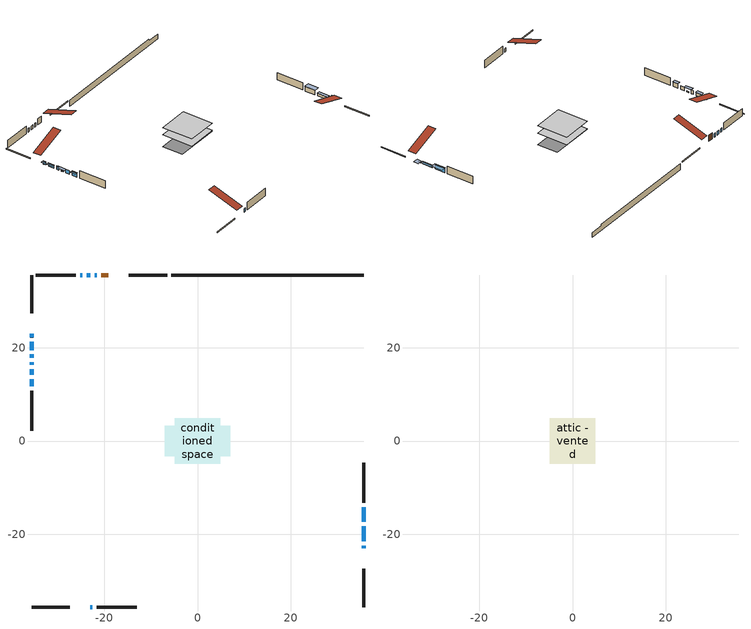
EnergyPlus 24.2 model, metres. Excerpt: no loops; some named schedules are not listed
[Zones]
conditioned space
 floor adiabatic (AdiabaticFloorConstruction): -4.85,-4.85 -4.85,4.85 4.85,4.85 4.85,-4.85 z0.61
 floor foundation (Slab1 construction): -7.04,-3.25 -7.04,3.25 7.04,3.25 7.04,-3.25 z-1.37
 wall outside (RimJoist1 construction): -6.53,35.55 -14.75,35.55 / -35.55,-35.55 -27.33,-35.55 / -35.55,35.55 -35.55,27.33 / 35.55,-35.55 35.55,-27.33 z0.61:0.91
 wall outside (AdiabaticWallConstruction 1): -19.1,35.55 -20.65,35.55 z0.61:2.64
 wall outside (AdiabaticWallConstruction): 35.55,-22.98 35.55,-22.42 / -35.55,16.89 -35.55,16.33 z0.61:0.92; -35.55,22.98 -35.55,22.17 / -35.55,21.24 -35.55,19.46 z0.61:1.58; -22.98,-35.55 -22.5,-35.55 / -21.57,35.55 -22.05,35.55 / -35.55,18.53 -35.55,17.82 / -35.55,15.4 -35.55,14.2 / -22.98,35.55 -23.71,35.55 / -24.63,35.55 -25.16,35.55 z0.61:1.83; 35.55,-21.49 35.55,-18.24 z0.61:1.45; -35.55,13.27 -35.55,11.69 z0.61:2.01; 35.55,-17.31 35.55,-14.14 z0.61:2.03
 wall outside (Wall1 construction): -26.09,35.55 -34.62,35.55 / -21.58,-35.55 -13.04,-35.55 / -35.55,10.76 -35.55,2.23 / 35.55,-13.21 35.55,-4.68 z0.61:3.05
 wall foundation (FoundationWall1 construction): -5.6,35.55,-1.37 -5.6,35.55,0.61 31.44,35.55,0.61 31.44,35.55,0.12 35.55,35.55,0.12 35.55,35.55,-1.37
 window (WindowConstruction 8): 35.55,-22.98 35.55,-22.42 z0.61:0.91
 window (WindowConstruction 6): -35.55,22.98 -35.55,22.17 z0.61:1.58
 window (WindowConstruction 7): -35.55,21.24 -35.55,19.46 z0.61:1.58
 window (WindowConstruction 10): -22.98,-35.55 -22.5,-35.55 z0.61:1.83
 window (WindowConstruction 11): -21.58,35.55 -22.05,35.55 z0.61:1.83
 window (WindowConstruction 12): -35.55,18.53 -35.55,17.82 z0.61:1.83
 window (WindowConstruction 9): -35.55,16.89 -35.55,16.33 z0.61:0.91
 window (WindowConstruction): 35.55,-21.49 35.55,-18.24 z0.61:1.45
 window (WindowConstruction 1): -35.55,15.4 -35.55,14.2 z0.61:1.83
 window (WindowConstruction 2): -35.55,13.27 -35.55,11.69 z0.61:2.01
 window (WindowConstruction 3): -22.98,35.55 -23.71,35.55 z0.61:1.83
 window (WindowConstruction 4): -24.63,35.55 -25.16,35.55 z0.61:1.83
 window (WindowConstruction 5): 35.55,-17.31 35.55,-14.14 z0.61:2.03
 door (Door): -19.1,35.55 -20.65,35.55 z0.61:2.64
 ceiling adiabatic (AdiabaticFloorConstruction): 4.85,-4.85 4.85,4.85 -4.85,4.85 -4.85,-4.85 z0.61
attic - vented
 floor to conditioned space (Floor1 construction Reversed): -4.85,-4.85 -4.85,4.85 4.85,4.85 4.85,-4.85 z3.05
 roof outside (Roof1 construction): -18.17,35.55,3.05 -18.17,26.11,6.2 -15.68,26.11,6.2 -15.68,35.55,3.05; -23.91,-35.55,3.05 -23.91,-26.11,6.2 -26.4,-26.11,6.2 -26.4,-35.55,3.05; -35.55,23.91,3.05 -26.11,23.91,6.2 -26.11,26.4,6.2 -35.55,26.4,3.05; 35.55,-23.91,3.05 26.11,-23.91,6.2 26.11,-26.4,6.2 35.55,-26.4,3.05
shading: 35.55,-21.96 35.55,-23.44 37.07,-23.44 37.07,-21.96 z1.38; -35.55,22.11 -35.55,23.04 -36.4,23.04 -36.4,22.11 z1.64; -35.55,19.4 -35.55,21.3 -36.4,21.3 -36.4,19.4 z1.64; -35.55,15.42 -35.55,17.8 -36.4,17.8 -36.4,15.42 z1.83; 35.55,-18.18 35.55,-21.55 36.4,-21.55 36.4,-18.18 z1.51; -35.55,11.63 -35.55,13.33 -36.4,13.33 -36.4,11.63 z2.07; 35.55,-13.99 35.55,-17.46 37.07,-17.46 37.07,-13.99 z2.18
[Building]
Building 1: Terrain=Suburbs
[Site:Location]
Windsor AP_ON: Latitude {deg}=42.28; Longitude {deg}=-82.96; Time Zone {hr}=-5; Elevation {m}=190; Keep Site Location Information=Yes
[Site:GroundTemperature:Shallow]
6.34957, 4.46684, 4.31606, 5.20952, 8.79623, 12.3662, 15.4612, 17.4219, 17.5884, 15.9938, 12.9777, 9.51722
[Site:WaterMainsTemperature]
Calculation Method=Schedule; Temperature Schedule=mains temperature schedule
[Material] Roughness=Rough; Thermal Absorptance=0.9
Name | Thickness {m} | Conductivity {W/m-K} | Density {kg/m3} | Specific Heat {J/kg-K} | Solar Absorptance | Visible Absorptance
asphalt or fiberglass shingles | 0.00635 | 0.162714 | 1121.4 | 1465.45 | 0.4 | 0.4
ceiling loosefill ins | 0.169333 | 0.0480833 | 16.02 | 1046.75 | 0.7 | 0.7
ceiling stud and cavity | 0.1397 | 0.178285 | 65.682 | 1177.47 | 0.7 | 0.7
concrete 4.0 in. | 0.1016 | 1.803125 | 2242.8 | 837.4 | 0.7 | 0.7
concrete 8.0 in. | 0.2032 | 1.803125 | 2242.8 | 837.4 | 0.7 | 0.7
door material | 0.04445 | 0.188738 | 512.64 | 1214.23 | 0.7 | 0.7
exterior vertical ins | 0.0454343 | 0.029427 | 32.04 | 1214.23 | 0.7 | 0.7
floor covering | 0.0127 | 0.0433444 | 54.468 | 1339.84 | 0.6 | 0.6
floor rigid ins; wall rigid ins | 0.512978 | 0.029427 | 32.04 | 1214.23 | 0.7 | 0.7
floor stud and cavity | 0.1397 | 1.75129 | 37.0049 | 1207.88 | 0.7 | 0.7
furniture material conditioned space 1 | 0.1524 | 0.115458 | 640.8 | 1214.23 | 0.6 | 0.6
gypsum board | 0.0127 | 0.160291 | 801 | 837.4 | 0.6 | 0.6
gypsum board 1 | 0.0127 | 0.160291 | 801 | 837.4 | 0.7 | 0.7
osb sheathing 0.5 in. | 0.0127 | 0.115458 | 512.64 | 1214.23 | 0.7 | 0.7
osb sheathing 0.75 in. | 0.01905 | 0.115458 | 512.64 | 1214.23 | 0.7 | 0.7
osb sheathing 2.0 in. | 0.0508 | 0.115458 | 512.64 | 1214.23 | 0.7 | 0.7
rim joist rigid ins | 0.051816 | 0.029427 | 32.04 | 1214.23 | 0.7 | 0.7
rim joist stud and cavity | 0.0508 | 0.034159 | 125.044 | 1163.47 | 0.6 | 0.6
wall stud and cavity | 0.1397 | 0.0810402 | 139.0536 | 1170.24 | 0.7 | 0.7
wall stud and cavity 1 | 0.0889 | 0.380278 | 52.3479 | 1209.89 | 0.7 | 0.7
wall stud and cavity 2 | 0.0889 | 0.391764 | 83.0341 | 1211.67 | 0.7 | 0.7
wood siding | 0.0254 | 0.102417 | 544.68 | 1172.36 | 0.4 | 0.4
wood siding 1; wood siding 2; wood siding 3 | 0.0254 | 0.102417 | 544.68 | 1172.36 | 0.7 | 0.7
[WindowMaterial:SimpleGlazingSystem]
Name | U-Factor {W/m2-K} | Solar Heat Gain Coefficient
WindowMaterial | 2.59541 | 0.52
WindowMaterial 1 | 2.5074 | 0.56
WindowMaterial 2 | 2.40293 | 0.64
WindowMaterial 3 | 3.11609 | 0.51
WindowMaterial 4 | 2.73793 | 0.45
WindowMaterial 5 | 2.407472 | 0.62
WindowMaterial 6 | 3.117222 | 0.5
WindowMaterial 7 | 3.08145 | 0.58
WindowMaterial 8 | 3.06612 | 0.49
WindowMaterial 9 | 7.99917 | 0.63
[Construction]
AdiabaticFloorConstruction: floor stud and cavity, floor rigid ins, osb sheathing 0.75 in., floor covering
AdiabaticWallConstruction: wood siding 2, wall rigid ins, wall stud and cavity 1, gypsum board
AdiabaticWallConstruction 1: wood siding 3, wall rigid ins, wall stud and cavity 1, gypsum board
Door: door material
Floor1 construction Reversed: gypsum board, ceiling stud and cavity, ceiling loosefill ins
FoundationWall1 construction: concrete 8.0 in., gypsum board 1
furniture construction conditioned space 1: furniture material conditioned space 1
PartitionWallConstruction: gypsum board, wall stud and cavity 2, gypsum board
RimJoist1 construction: wood siding 1, rim joist rigid ins, osb sheathing 2.0 in., rim joist stud and cavity
Roof1 construction: asphalt or fiberglass shingles
Slab1 construction: concrete 4.0 in.
Wall1 construction: wood siding, osb sheathing 0.5 in., wall stud and cavity, gypsum board
WindowConstruction: WindowMaterial
WindowConstruction 1: WindowMaterial 1
WindowConstruction 10; WindowConstruction 11; WindowConstruction 12: WindowMaterial 9
WindowConstruction 2: WindowMaterial 2
WindowConstruction 3: WindowMaterial 3
WindowConstruction 4: WindowMaterial 4
WindowConstruction 5: WindowMaterial 5
WindowConstruction 6: WindowMaterial 6
WindowConstruction 7: WindowMaterial 7
WindowConstruction 8; WindowConstruction 9: WindowMaterial 8
[Zone] Multiplier=1; Part of Total Floor Area=Yes
Name | Volume {m3}
attic - vented | 48.0331
conditioned space | 433.2
[Space]
Name | Zone | Volume {m3}
attic - vented 1 | attic - vented | 48.0331
conditioned space 1 | conditioned space | 433.2
[ZoneInfiltration:EffectiveLeakageArea]
infil attic - vented 1: Zone or Space=attic - vented 1; Schedule=Always On Discrete; Effective Air Leakage Area {cm2}=4177.78; Stack Coefficient=0.000218891; Wind Coefficient=9.99617e-06
[ZoneMixing]
whole house fan mix: Zone or Space=attic - vented; Schedule=Always On Continuous; Design Flow Rate Calculation Method=Flow/Zone; Design Flow Rate {m3/s}=0; Source Zone or Space=conditioned space
[SurfaceProperty:ExposedFoundationPerimeter]
Slab1: Exposed Perimeter Calculation Method=TotalExposedPerimeter; Total Exposed Perimeter {m}=41.149
[InternalMass] Zone or ZoneList=conditioned space; Space or SpaceList=conditioned space 1
Name | Construction | Surface Area {m2}
furniture mass conditioned space 1 | furniture construction conditioned space 1 | 74.1681
partition wall mass | PartitionWallConstruction | 185.42
[Lights]
interior lighting: Zone or ZoneList or Space or SpaceList=conditioned space 1; Schedule=interior lighting schedule; Design Level Calculation Method=LightingLevel; Lighting Level {W}=343.2; Return Air Fraction=0; Fraction Radiant=0.6; Fraction Visible=0.2; Fraction Replaceable=1
[People]
occupants: Zone or ZoneList or Space or SpaceList=conditioned space 1; Number of People Schedule=occupants schedule; Number of People Calculation Method=People; Number of People=3; Fraction Radiant=0.314171; Sensible Heat Fraction=0.56303; Activity Level Schedule=occupants activity schedule; Carbon Dioxide Generation Rate {m3/s-W}=0; Enable ASHRAE 55 Comfort Warnings=No; Mean Radiant Temperature Calculation Type=EnclosureAveraged
[ElectricEquipment] Zone or ZoneList or Space or SpaceList=conditioned space 1; Design Level Calculation Method=EquipmentLevel
Name | Schedule | Design Level {W} | Fraction Latent | Fraction Radiant | Fraction Lost
clothes dryer | clothes dryer schedule | 140.772 | 0.015 | 0.081 | 0.85
clothes washer | clothes washer schedule | 32.1985 | 0.03 | 0.162 | 0.7
cooking range | cooking range schedule | 215.147 | 0.08 | 0.432 | 0.2
dishwasher | dishwasher schedule | 66.8632 | 0.3 | 0.18 | 0.4
fridge | fridge schedule | 72.9452 | 0 | 0.6 | 0
mech vent bath fan 0 | mech vent bath fan 0 schedule | 50.2 | 0 | 0 | 1
mech vent house fan | mech vent house fan schedule | 0 | 0 | 0 | 1
mech vent house fan cfis | mech vent house fan cfis schedule | 0 | 0 | 0 | 0
mech vent range fan 0 | mech vent range fan 0 schedule | 57 | 0 | 0 | 1
misc plug loads | misc plug loads schedule | 494.7 | 0.045 | 0.513 | 0.1
whole house fan | Always On Discrete | 0 | 0 | 0 | 1
[OtherEquipment] Zone or ZoneList or Space or SpaceList=conditioned space 1; Design Level Calculation Method=EquipmentLevel
Name | Fuel Type | Schedule | Design Level {W} | Fraction Latent | Fraction Radiant | Fraction Lost
clothes dryer 1 | Electricity | clothes dryer schedule | 0 | 0.015 | 0.081 | 0.85
cooking range 1 | Electricity | cooking range schedule | 0 | 0.08 | 0.432 | 0.2
general water use latent | None | general water use schedule | 62.594 | 1 | 0 | 0
general water use sensible | None | general water use schedule | -61.6891 | 0 | 0.6 | 0
mech vent house fan latent load | None | Always On Discrete | 0 | 1 | 0 | 0
mech vent house fan sensible load | None | Always On Discrete | 0 | 0 | 0 | 0
water heater energy adjustment1 | NaturalGas | Always On Discrete | 0.01 | 0 | 0 | 1
[ZoneInfiltration:DesignFlowRate] Zone or ZoneList or Space or SpaceList=conditioned space 1; Schedule=Always On Discrete; Design Flow Rate Calculation Method=Flow/Zone; Design Flow Rate {m3/s}=0
infil flow; natural vent flow; whole house fan flow
[AvailabilityManager:Scheduled]
central ac and furnace airloop Availability Manager: Schedule=Always On Discrete
[Foundation:Kiva]
Foundation Kiva 1: Initial Indoor Air Temperature {C}=18; Wall Height Above Grade {m}=0.609996; Wall Depth Below Slab {m}=0.2032; Custom Block Material Name 1=exterior vertical ins; Custom Block Depth 1 {m}=1.98001; Custom Block X Position 1 {m}=0.2159; Custom Block Z Position 1 {m}=0
[Foundation:Kiva:Settings]
Soil Conductivity {W/m-K}=0.849921; Soil Density {kg/m3}=1842.3; Soil Specific Heat {J/kg-K}=418.7; Ground Solar Absorptivity=0.9; Ground Thermal Absorptivity=0.9; Ground Surface Roughness {m}=0.03; Far-Field Width {m}=40; Deep-Ground Boundary Condition=ZeroFlux; Deep-Ground Depth {m}=40; Minimum Cell Dimension {m}=0.2; Maximum Cell Growth Coefficient=3; Simulation Timestep=Timestep
[Exterior:Lights]
exterior lighting: Schedule=exterior lighting schedule; Design Level {W}=75.6
[EnergyManagementSystem:GlobalVariable]
central_ac_and_furnace_airloop_Fan_RTF
infil_program_Qfan
infil_program_Qinf
natural_vent_program_Qnv
natural_vent_program_Qwhf
[EnergyManagementSystem:Sensor]
Name | Output:Variable or Output:Meter Index Key | Output:Variable or Output:Meter
airflow_gain | infil flow | Infiltration Sensible Heat Gain Energy
airflow_gain_1 | natural vent flow | Infiltration Sensible Heat Gain Energy
airflow_gain_2 | whole house fan flow | Infiltration Sensible Heat Gain Energy
airflow_loss | infil flow | Infiltration Sensible Heat Loss Energy
airflow_loss_1 | natural vent flow | Infiltration Sensible Heat Loss Energy
airflow_loss_2 | whole house fan flow | Infiltration Sensible Heat Loss Energy
clg_load_cond |  | Cooling:EnergyTransfer:Zone:CONDITIONED SPACE
clg_sp_s; clg_sp_s_1 | cooling setpoint | Schedule Value
clothes_dryer_exhaust_0_sch_s | clothes dryer exhaust 0 schedule | Schedule Value
cool_season | cooling season schedule | Schedule Value
htg_load_cond |  | Heating:EnergyTransfer:Zone:CONDITIONED SPACE
htg_sp_s; htg_sp_s_1 | heating setpoint | Schedule Value
ig_ee_conv | clothes dryer | Electric Equipment Convective Heating Energy
ig_ee_conv_2 | cooking range | Electric Equipment Convective Heating Energy
ig_ee_conv_4 | fridge | Electric Equipment Convective Heating Energy
ig_ee_conv_5 | misc plug loads | Electric Equipment Convective Heating Energy
ig_ee_conv_6 | whole house fan | Electric Equipment Convective Heating Energy
ig_ee_rad | clothes dryer | Electric Equipment Radiant Heating Energy
ig_ee_rad_2 | cooking range | Electric Equipment Radiant Heating Energy
ig_ee_rad_4 | fridge | Electric Equipment Radiant Heating Energy
ig_ee_rad_5 | misc plug loads | Electric Equipment Radiant Heating Energy
ig_ee_rad_6 | whole house fan | Electric Equipment Radiant Heating Energy
ig_lgt_conv | interior lighting | Lights Convective Heating Energy
ig_lgt_rad | interior lighting | Lights Radiant Heating Energy
ig_lgt_vis | interior lighting | Lights Visible Radiation Heating Energy
ig_oe_conv | clothes dryer 1 | Other Equipment Convective Heating Energy
ig_oe_conv_1 | cooking range 1 | Other Equipment Convective Heating Energy
ig_oe_conv_2 | general water use latent | Other Equipment Convective Heating Energy
ig_oe_conv_3 | general water use sensible | Other Equipment Convective Heating Energy
ig_oe_conv_4 | water heater energy adjustment1 | Other Equipment Convective Heating Energy
ig_oe_rad | clothes dryer 1 | Other Equipment Radiant Heating Energy
ig_oe_rad_1 | cooking range 1 | Other Equipment Radiant Heating Energy
ig_oe_rad_2 | general water use latent | Other Equipment Radiant Heating Energy
ig_oe_rad_3 | general water use sensible | Other Equipment Radiant Heating Energy
ig_oe_rad_4 | water heater energy adjustment1 | Other Equipment Radiant Heating Energy
ig_ppl_conv | occupants | People Convective Heating Energy
ig_ppl_rad | occupants | People Radiant Heating Energy
im_conv | furniture mass conditioned space 1 | Surface Inside Face Convection Heat Gain Energy
im_conv_1 | partition wall mass | Surface Inside Face Convection Heat Gain Energy
im_ig | furniture mass conditioned space 1 | Surface Inside Face Internal Gains Radiation Heat Gain Energy
im_ig_1 | partition wall mass | Surface Inside Face Internal Gains Radiation Heat Gain Energy
im_lgt | furniture mass conditioned space 1 | Surface Inside Face Lights Radiation Heat Gain Energy
im_lgt_1 | partition wall mass | Surface Inside Face Lights Radiation Heat Gain Energy
im_sol | furniture mass conditioned space 1 | Surface Inside Face Solar Radiation Heat Gain Energy
im_sol_1 | partition wall mass | Surface Inside Face Solar Radiation Heat Gain Energy
im_surf | furniture mass conditioned space 1 | Surface Inside Face Net Surface Thermal Radiation Heat Gain Energy
im_surf_1 | partition wall mass | Surface Inside Face Net Surface Thermal Radiation Heat Gain Energy
mech_vent_bath_fan_0_sch_s | mech vent bath fan 0 schedule | Schedule Value
mech_vent_range_fan_0_sch_s | mech vent range fan 0 schedule | Schedule Value
mv_conv | mech vent bath fan 0 | Electric Equipment Convective Heating Energy
mv_conv_1 | mech vent house fan | Electric Equipment Convective Heating Energy
mv_conv_2 | mech vent house fan cfis | Electric Equipment Convective Heating Energy
mv_conv_3 | mech vent range fan 0 | Electric Equipment Convective Heating Energy
mv_conv_4 | mech vent house fan latent load | Other Equipment Convective Heating Energy
mv_conv_5 | mech vent house fan sensible load | Other Equipment Convective Heating Energy
mv_rad | mech vent bath fan 0 | Electric Equipment Radiant Heating Energy
mv_rad_1 | mech vent house fan | Electric Equipment Radiant Heating Energy
mv_rad_2 | mech vent house fan cfis | Electric Equipment Radiant Heating Energy
mv_rad_3 | mech vent range fan 0 | Electric Equipment Radiant Heating Energy
mv_rad_4 | mech vent house fan latent load | Other Equipment Radiant Heating Energy
mv_rad_5 | mech vent house fan sensible load | Other Equipment Radiant Heating Energy
natural_vent_s | natural vent schedule | Schedule Value
out_pb_s |  | Site Outdoor Air Barometric Pressure
out_wt_s |  | Site Outdoor Air Humidity Ratio
site_vw_s |  | Site Wind Speed
ss_back_out | Window1 | Surface Window Shortwave from Zone Back Out Window Heat Transfer Rate
ss_back_out_1 | Window10 | Surface Window Shortwave from Zone Back Out Window Heat Transfer Rate
ss_back_out_10 | Window7 | Surface Window Shortwave from Zone Back Out Window Heat Transfer Rate
ss_back_out_11 | Window8 | Surface Window Shortwave from Zone Back Out Window Heat Transfer Rate
ss_back_out_12 | Window9 | Surface Window Shortwave from Zone Back Out Window Heat Transfer Rate
ss_back_out_2 | Window11 | Surface Window Shortwave from Zone Back Out Window Heat Transfer Rate
ss_back_out_3 | Window12 | Surface Window Shortwave from Zone Back Out Window Heat Transfer Rate
ss_back_out_4 | Window14 | Surface Window Shortwave from Zone Back Out Window Heat Transfer Rate
ss_back_out_5 | Window16 | Surface Window Shortwave from Zone Back Out Window Heat Transfer Rate
ss_back_out_6 | Window2 | Surface Window Shortwave from Zone Back Out Window Heat Transfer Rate
ss_back_out_7 | Window3 | Surface Window Shortwave from Zone Back Out Window Heat Transfer Rate
ss_back_out_8 | Window5 | Surface Window Shortwave from Zone Back Out Window Heat Transfer Rate
ss_back_out_9 | Window6 | Surface Window Shortwave from Zone Back Out Window Heat Transfer Rate
ss_conv | Door1 | Surface Inside Face Convection Heat Gain Energy
ss_conv_1 | Window1 | Surface Inside Face Convection Heat Gain Energy
ss_conv_10 | Window6 | Surface Inside Face Convection Heat Gain Energy
ss_conv_11 | Window7 | Surface Inside Face Convection Heat Gain Energy
ss_conv_12 | Window8 | Surface Inside Face Convection Heat Gain Energy
ss_conv_13 | Window9 | Surface Inside Face Convection Heat Gain Energy
ss_conv_2 | Window10 | Surface Inside Face Convection Heat Gain Energy
ss_conv_3 | Window11 | Surface Inside Face Convection Heat Gain Energy
ss_conv_4 | Window12 | Surface Inside Face Convection Heat Gain Energy
ss_conv_5 | Window14 | Surface Inside Face Convection Heat Gain Energy
ss_conv_6 | Window16 | Surface Inside Face Convection Heat Gain Energy
ss_conv_7 | Window2 | Surface Inside Face Convection Heat Gain Energy
ss_conv_8 | Window3 | Surface Inside Face Convection Heat Gain Energy
ss_conv_9 | Window5 | Surface Inside Face Convection Heat Gain Energy
ss_ig | Door1 | Surface Inside Face Internal Gains Radiation Heat Gain Energy
ss_ig_1 | Window1 | Surface Inside Face Internal Gains Radiation Heat Gain Energy
ss_ig_10 | Window6 | Surface Inside Face Internal Gains Radiation Heat Gain Energy
ss_ig_11 | Window7 | Surface Inside Face Internal Gains Radiation Heat Gain Energy
ss_ig_12 | Window8 | Surface Inside Face Internal Gains Radiation Heat Gain Energy
ss_ig_13 | Window9 | Surface Inside Face Internal Gains Radiation Heat Gain Energy
ss_ig_2 | Window10 | Surface Inside Face Internal Gains Radiation Heat Gain Energy
ss_ig_3 | Window11 | Surface Inside Face Internal Gains Radiation Heat Gain Energy
ss_ig_4 | Window12 | Surface Inside Face Internal Gains Radiation Heat Gain Energy
ss_ig_5 | Window14 | Surface Inside Face Internal Gains Radiation Heat Gain Energy
ss_ig_6 | Window16 | Surface Inside Face Internal Gains Radiation Heat Gain Energy
ss_ig_7 | Window2 | Surface Inside Face Internal Gains Radiation Heat Gain Energy
ss_ig_8 | Window3 | Surface Inside Face Internal Gains Radiation Heat Gain Energy
ss_ig_9 | Window5 | Surface Inside Face Internal Gains Radiation Heat Gain Energy
ss_lgt | Door1 | Surface Inside Face Lights Radiation Heat Gain Energy
ss_sol | Door1 | Surface Inside Face Solar Radiation Heat Gain Energy
ss_surf | Door1 | Surface Inside Face Net Surface Thermal Radiation Heat Gain Energy
ss_surf_1 | Window1 | Surface Inside Face Net Surface Thermal Radiation Heat Gain Energy
ss_surf_10 | Window6 | Surface Inside Face Net Surface Thermal Radiation Heat Gain Energy
ss_surf_11 | Window7 | Surface Inside Face Net Surface Thermal Radiation Heat Gain Energy
ss_surf_12 | Window8 | Surface Inside Face Net Surface Thermal Radiation Heat Gain Energy
ss_surf_13 | Window9 | Surface Inside Face Net Surface Thermal Radiation Heat Gain Energy
ss_surf_2 | Window10 | Surface Inside Face Net Surface Thermal Radiation Heat Gain Energy
ss_surf_3 | Window11 | Surface Inside Face Net Surface Thermal Radiation Heat Gain Energy
ss_surf_4 | Window12 | Surface Inside Face Net Surface Thermal Radiation Heat Gain Energy
ss_surf_5 | Window14 | Surface Inside Face Net Surface Thermal Radiation Heat Gain Energy
ss_surf_6 | Window16 | Surface Inside Face Net Surface Thermal Radiation Heat Gain Energy
ss_surf_7 | Window2 | Surface Inside Face Net Surface Thermal Radiation Heat Gain Energy
ss_surf_8 | Window3 | Surface Inside Face Net Surface Thermal Radiation Heat Gain Energy
ss_surf_9 | Window5 | Surface Inside Face Net Surface Thermal Radiation Heat Gain Energy
ss_trans_in | Window1 | Surface Window Transmitted Solar Radiation Rate
ss_trans_in_1 | Window10 | Surface Window Transmitted Solar Radiation Rate
ss_trans_in_10 | Window7 | Surface Window Transmitted Solar Radiation Rate
ss_trans_in_11 | Window8 | Surface Window Transmitted Solar Radiation Rate
ss_trans_in_12 | Window9 | Surface Window Transmitted Solar Radiation Rate
ss_trans_in_2 | Window11 | Surface Window Transmitted Solar Radiation Rate
ss_trans_in_3 | Window12 | Surface Window Transmitted Solar Radiation Rate
ss_trans_in_4 | Window14 | Surface Window Transmitted Solar Radiation Rate
ss_trans_in_5 | Window16 | Surface Window Transmitted Solar Radiation Rate
ss_trans_in_6 | Window2 | Surface Window Transmitted Solar Radiation Rate
ss_trans_in_7 | Window3 | Surface Window Transmitted Solar Radiation Rate
ss_trans_in_8 | Window5 | Surface Window Transmitted Solar Radiation Rate
ss_trans_in_9 | Window6 | Surface Window Transmitted Solar Radiation Rate
ss_trans_out | Window1 | Surface Inside Face Initial Transmitted Diffuse Transmitted Out Window Solar Radiation Rate
ss_trans_out_1 | Window10 | Surface Inside Face Initial Transmitted Diffuse Transmitted Out Window Solar Radiation Rate
ss_trans_out_10 | Window7 | Surface Inside Face Initial Transmitted Diffuse Transmitted Out Window Solar Radiation Rate
ss_trans_out_11 | Window8 | Surface Inside Face Initial Transmitted Diffuse Transmitted Out Window Solar Radiation Rate
ss_trans_out_12 | Window9 | Surface Inside Face Initial Transmitted Diffuse Transmitted Out Window Solar Radiation Rate
ss_trans_out_2 | Window11 | Surface Inside Face Initial Transmitted Diffuse Transmitted Out Window Solar Radiation Rate
ss_trans_out_3 | Window12 | Surface Inside Face Initial Transmitted Diffuse Transmitted Out Window Solar Radiation Rate
ss_trans_out_4 | Window14 | Surface Inside Face Initial Transmitted Diffuse Transmitted Out Window Solar Radiation Rate
ss_trans_out_5 | Window16 | Surface Inside Face Initial Transmitted Diffuse Transmitted Out Window Solar Radiation Rate
ss_trans_out_6 | Window2 | Surface Inside Face Initial Transmitted Diffuse Transmitted Out Window Solar Radiation Rate
ss_trans_out_7 | Window3 | Surface Inside Face Initial Transmitted Diffuse Transmitted Out Window Solar Radiation Rate
ss_trans_out_8 | Window5 | Surface Inside Face Initial Transmitted Diffuse Transmitted Out Window Solar Radiation Rate
ss_trans_out_9 | Window6 | Surface Inside Face Initial Transmitted Diffuse Transmitted Out Window Solar Radiation Rate
s_conv | Floor1 | Surface Inside Face Convection Heat Gain Energy
s_conv_1 | FoundationWall1 | Surface Inside Face Convection Heat Gain Energy
s_conv_10 | Wall1:180 | Surface Inside Face Convection Heat Gain Energy
s_conv_11 | Wall1:270 | Surface Inside Face Convection Heat Gain Energy
s_conv_12 | Wall1:90 | Surface Inside Face Convection Heat Gain Energy
s_conv_2 | inferred conditioned ceiling | Surface Inside Face Convection Heat Gain Energy
s_conv_3 | inferred conditioned floor | Surface Inside Face Convection Heat Gain Energy
s_conv_4 | RimJoist1:0 | Surface Inside Face Convection Heat Gain Energy
s_conv_5 | RimJoist1:180 | Surface Inside Face Convection Heat Gain Energy
s_conv_6 | RimJoist1:270 | Surface Inside Face Convection Heat Gain Energy
s_conv_7 | RimJoist1:90 | Surface Inside Face Convection Heat Gain Energy
s_conv_8 | Slab1 | Surface Inside Face Convection Heat Gain Energy
s_conv_9 | Wall1:0 | Surface Inside Face Convection Heat Gain Energy
s_ig | Floor1 | Surface Inside Face Internal Gains Radiation Heat Gain Energy
s_ig_1 | FoundationWall1 | Surface Inside Face Internal Gains Radiation Heat Gain Energy
